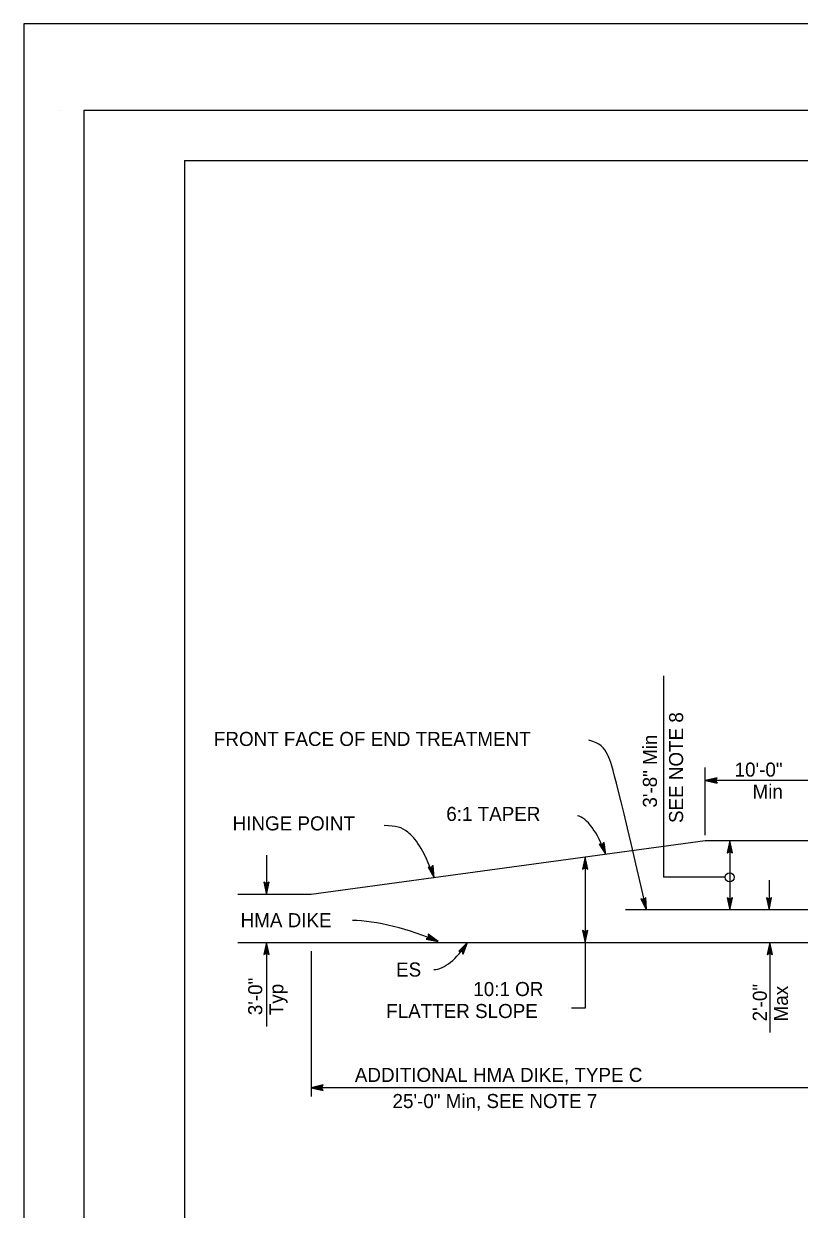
# Model space of a CAD drawing. Extents: x -893 to 867, y -474 to 712.
# Drawn here: x -893 to -508, y 122 to 712 of the extents above; entities that cross this region are included whole.
import ezdxf

# ---------------------------------------------------------------- set-up
doc = ezdxf.new("R2010")
doc.units = 0
for name, color, linetype in [('10 Sheet Format', 7, 'Continuous'), ('56 Stage 3 Anno', 7, 'Continuous'), ('57 Undefined', 7, 'Continuous'), ('60 Nongeo Data', 7, 'Continuous')]:
    doc.layers.add(name, color=color, linetype=linetype)

msp = doc.modelspace()

# ---------------------------------------------------------------- linework, layer by layer
at = {"layer": '10 Sheet Format'}
for p, q in [((-875.41, 668.96), (-875.41, 668.96)), ((-813.45, 643.96), (811.55, 643.96)), ((-813.45, 643.96), (-813.45, -406.04))]:
    msp.add_line(p, q, dxfattribs=at)
for points in [[(-893.45, -474.04), (866.55, -474.04), (866.55, 711.96), (-893.45, 711.96)], [(-863.43, 668.96), (836.57, 668.96), (836.57, -431.04), (-863.43, -431.04)], [(-863.43, 668.96), (836.57, 668.96), (836.57, -431.04), (-863.43, -431.04)]]:
    msp.add_lwpolyline(points, close=True, dxfattribs=at)
at = {"layer": '56 Stage 3 Anno'}
for p, q in [((-575.18, 387.42), (-575.18, 287.2)), ((-478.08, 335.32), (-554.48, 335.32)), ((-542.29, 305.29), (-542.29, 271.08)), ((-772.71, 298.14), (-772.71, 278.71)), ((-614.26, 297.18), (-615.59, 291.18)), ((-614.26, 295.79), (-615.23, 291.42)), ((-614.26, 297.18), (-614.26, 222.09)), ((-612.92, 291.18), (-614.26, 297.18)), ((-614.26, 297.18), (-614.26, 297.18)), ((-613.27, 291.4), (-614.26, 295.8)), ((-615.59, 291.18), (-614.26, 291.98)), ((-615.59, 291.18), (-615.59, 291.18)), ((-614.26, 294.42), (-614.88, 291.6)), ((-614.25, 293.04), (-614.52, 291.83)), ((-613.63, 291.64), (-614.26, 294.42)), ((-614.26, 291.98), (-612.92, 291.18)), ((-613.98, 291.81), (-614.25, 293.04)), ((-612.92, 291.18), (-612.92, 291.18)), ((-772.71, 283.91), (-774.05, 284.71)), ((-774.05, 284.71), (-774.05, 284.71)), ((-774.05, 284.71), (-772.71, 278.71)), ((-773.69, 284.5), (-772.71, 280.09)), ((-773.33, 284.26), (-772.71, 281.48)), ((-772.98, 284.09), (-772.71, 282.86)), ((-772.71, 278.71), (-771.38, 284.71)), ((-771.38, 284.71), (-772.71, 283.91)), ((-772.71, 281.48), (-772.08, 284.3)), ((-772.71, 282.86), (-772.44, 284.07)), ((-772.7, 280.11), (-771.74, 284.48)), ((-771.38, 284.71), (-771.38, 284.71)), ((-544.56, 287.2), (-575.18, 287.2)), ((-522.75, 285.83), (-522.75, 271.08)), ((-772.71, 278.71), (-772.71, 278.71)), ((-586.53, 276.53), (-586.53, 276.53)), ((-583.95, 277.22), (-583.95, 277.22)), ((-501.39, 271.08), (-594.07, 271.08)), ((-583.68, 271.08), (-583.68, 271.08)), ((-614.26, 259.9), (-615.6, 260.7)), ((-615.6, 260.7), (-615.6, 260.7)), ((-615.6, 260.7), (-614.26, 254.7)), ((-615.24, 260.48), (-614.26, 256.08)), ((-614.88, 260.25), (-614.26, 257.46)), ((-614.54, 260.07), (-614.26, 258.84)), ((-614.26, 254.7), (-612.93, 260.7)), ((-612.93, 260.7), (-614.26, 259.9)), ((-614.26, 257.46), (-613.63, 260.29)), ((-614.26, 258.84), (-613.99, 260.05)), ((-614.25, 256.09), (-613.29, 260.47)), ((-612.93, 260.7), (-612.93, 260.7)), ((-772.71, 254.7), (-774.04, 248.7)), ((-772.71, 254.7), (-772.71, 212.97)), ((-771.37, 248.7), (-772.71, 254.7)), ((-772.71, 254.7), (-772.71, 254.7)), ((-692.05, 257.3), (-693.33, 256.4)), ((-693.33, 256.4), (-693.33, 256.4)), ((-693.33, 256.4), (-687.31, 255.17)), ((-692.99, 256.64), (-688.57, 255.74)), ((-692.63, 256.87), (-689.83, 256.3)), ((-692.32, 257.12), (-691.09, 256.86)), ((-687.31, 255.17), (-692.24, 258.84)), ((-692.24, 258.84), (-692.24, 258.84)), ((-692.24, 258.84), (-692.05, 257.3)), ((-688.57, 255.74), (-692.17, 258.42)), ((-689.83, 256.3), (-692.15, 258.03)), ((-691.09, 256.86), (-692.08, 257.6)), ((-687.31, 255.17), (-687.31, 255.17)), ((-672.78, 254.73), (-677.12, 250.38)), ((-674.87, 248.95), (-672.78, 254.73)), ((-672.78, 254.73), (-672.78, 254.73)), ((-614.26, 254.7), (-614.26, 254.7)), ((-522.42, 254.7), (-522.42, 210.02)), ((-774.04, 248.7), (-772.71, 249.5)), ((-774.04, 248.7), (-774.04, 248.7)), ((-772.71, 253.31), (-773.68, 248.94)), ((-772.7, 251.94), (-773.33, 249.11)), ((-772.7, 250.56), (-772.97, 249.35)), ((-771.72, 248.92), (-772.71, 253.32)), ((-772.71, 249.5), (-771.37, 248.7)), ((-772.08, 249.15), (-772.7, 251.94)), ((-772.43, 249.33), (-772.7, 250.56)), ((-771.37, 248.7), (-771.37, 248.7)), ((-750.56, 250.37), (-750.56, 178.1)), ((-677.12, 250.38), (-677.12, 250.38)), ((-677.12, 250.38), (-675.57, 250.34)), ((-673.53, 253.56), (-676.69, 250.39)), ((-674.26, 252.4), (-676.3, 250.35)), ((-675, 251.23), (-675.87, 250.36)), ((-675.57, 250.34), (-674.87, 248.95)), ((-675.43, 250.05), (-675, 251.23)), ((-675.23, 249.71), (-674.26, 252.4)), ((-675.05, 249.32), (-673.52, 253.57)), ((-674.87, 248.95), (-674.87, 248.95)), ((-614.26, 222.09), (-621.06, 222.09)), ((-744.56, 183.85), (-750.56, 182.51)), ((-744.78, 183.49), (-749.18, 182.51)), ((-745.01, 183.13), (-747.8, 182.51)), ((-745.36, 182.51), (-744.56, 183.85)), ((-744.56, 183.85), (-744.56, 183.85)), ((-750.56, 182.51), (-750.56, 182.51)), ((-750.56, 182.51), (-744.56, 181.18)), ((-495.02, 182.51), (-750.56, 182.51)), ((-749.17, 182.5), (-744.8, 181.54)), ((-747.8, 182.51), (-744.97, 181.88)), ((-745.19, 182.79), (-746.42, 182.51)), ((-746.42, 182.51), (-745.21, 182.24)), ((-744.56, 181.18), (-745.36, 182.51)), ((-744.56, 181.18), (-744.56, 181.18))]:
    msp.add_line(p, q, dxfattribs=at)
for points in [[(-607.21, 303.7), (-603.99, 298.58), (-604.73, 304.58), (-604.99, 304.27), (-604.44, 299.87), (-606.81, 303.62), (-606.41, 303.54), (-604.9, 301.14), (-605.25, 303.95), (-605.51, 303.64), (-605.36, 302.42), (-606.01, 303.46), (-605.7, 303.4), (-604.73, 304.58), (-605.7, 303.4)], [(-540.98, 299.39), (-542.29, 305.29), (-543.6, 299.39), (-543.25, 299.6), (-542.3, 303.92), (-541.33, 299.6), (-541.67, 299.81), (-542.29, 302.57), (-542.91, 299.81), (-542.56, 300.02), (-542.29, 301.21), (-542.02, 300.01), (-542.29, 300.18), (-543.6, 299.39), (-542.29, 300.18)], [(-692.29, 292.3), (-689.38, 286.99), (-689.76, 293.03), (-690.04, 292.73), (-689.75, 288.31), (-691.89, 292.2), (-691.5, 292.09), (-690.14, 289.61), (-690.31, 292.43), (-690.59, 292.14), (-690.51, 290.91), (-691.11, 291.99), (-690.8, 291.91), (-689.76, 293.03), (-690.8, 291.91)], [(-586.53, 276.53), (-583.68, 271.08), (-583.95, 277.22), (-584.24, 276.93), (-584.04, 272.43), (-586.13, 276.42), (-585.74, 276.31), (-584.4, 273.75), (-584.53, 276.63), (-584.81, 276.33), (-584.76, 275.09), (-585.34, 276.19), (-585.03, 276.11), (-583.95, 277.22), (-585.03, 276.11)], [(-543.61, 276.99), (-542.29, 271.08), (-540.99, 276.99), (-541.33, 276.78), (-542.29, 272.45), (-543.26, 276.78), (-542.92, 276.57), (-542.3, 273.8), (-541.68, 276.57), (-542.03, 276.36), (-542.3, 275.16), (-542.57, 276.36), (-542.29, 276.2), (-540.99, 276.99), (-542.29, 276.2)], [(-524.07, 276.99), (-522.75, 271.08), (-521.44, 276.99), (-521.79, 276.78), (-522.75, 272.45), (-523.72, 276.78), (-523.37, 276.57), (-522.75, 273.8), (-522.14, 276.57), (-522.49, 276.36), (-522.75, 275.16), (-523.02, 276.36), (-522.75, 276.2), (-521.44, 276.99), (-522.75, 276.2)], [(-521.1, 248.8), (-522.42, 254.7), (-523.73, 248.79), (-523.38, 249), (-522.43, 253.33), (-521.45, 249), (-521.8, 249.21), (-522.42, 251.98), (-523.03, 249.21), (-522.68, 249.43), (-522.42, 250.62), (-522.15, 249.42), (-522.42, 249.58), (-523.73, 248.79), (-522.42, 249.58)]]:
    msp.add_lwpolyline(points, close=True, dxfattribs=at)
msp.add_circle((-542.29, 287.2), 2.27, dxfattribs=at)
for centre, major_axis, ratio, start_param, end_param in [((-612.61, 283.02), (7.19, -34.76), 0.353145, 1.960667, 3.00037), ((-704.98, 251.35), (35.45, -10.9), 0.263479, 1.131696, 2.431509), ((-680.71, 275.41), (11.34, 33.74), 0.451574, 3.303925, 4.211964)]:
    msp.add_ellipse(centre, major_axis=major_axis, ratio=ratio, start_param=start_param, end_param=end_param, dxfattribs=at)
for points in [[(-583.68, 271.08), (-599.48, 339.77), (-603.07, 349.71), (-606.68, 353.79), (-612.36, 355.47)], [(-689.38, 286.99), (-694.58, 301.86), (-703.38, 311.9), (-708.06, 312.63), (-714.19, 312.96)]]:
    msp.add_open_spline(points, degree=3, dxfattribs=at)
at = {"layer": '60 Nongeo Data'}
for p, q in [((-554.48, 308.23), (-554.48, 341.84)), ((-554.48, 305.29), (-750.49, 278.7)), ((-478.27, 305.29), (-554.48, 305.29)), ((-750.49, 278.7), (-787, 278.7)), ((-787, 254.7), (-69.6, 254.7))]:
    msp.add_line(p, q, dxfattribs=at)
msp.add_lwpolyline([(-548.58, 336.64), (-554.48, 335.32), (-548.58, 334.02), (-548.79, 334.36), (-553.11, 335.32), (-548.78, 336.29), (-548.99, 335.95), (-551.76, 335.33), (-549, 334.71), (-549.21, 335.06), (-550.4, 335.33), (-549.2, 335.6), (-549.36, 335.32), (-548.58, 334.02), (-549.36, 335.32)], close=True, dxfattribs=at)

# ---------------------------------------------------------------- texts
at = {"layer": '57 Undefined'}
for s, p in [('SEE NOTE 8', (-565.49, 314.2)), ('3\'-8" Min', (-578.49, 321.86)), ('3\'-0"', (-774.82, 218.57)), ('Typ', (-764.32, 218.57)), ('2\'-0"', (-523.84, 215.48)), ('Max', (-513.34, 215.48))]:
    msp.add_text(s, height=7, rotation=90, dxfattribs=at).set_placement(p)
for s, p in [('FRONT FACE OF END TREATMENT', (-798.88, 352.55)), ('10\'-0"', (-539.87, 337.29)), ('Min', (-530.94, 326.36)), ('6:1 TAPER', (-683.29, 315.24)), ('HINGE POINT', (-789.56, 310.53)), ('HMA DIKE', (-785.58, 262.35)), ('ES', (-708.25, 237.79)), ('10:1 OR', (-669.84, 228.09)), ('FLATTER SLOPE', (-713.17, 217.16)), ('ADDITIONAL HMA DIKE, TYPE C', (-728.77, 185.36)), ('25\'-0" Min, SEE NOTE 7', (-710.02, 172.36))]:
    msp.add_text(s, height=7, dxfattribs=at).set_placement(p)

doc.saveas('drawing.dxf')
